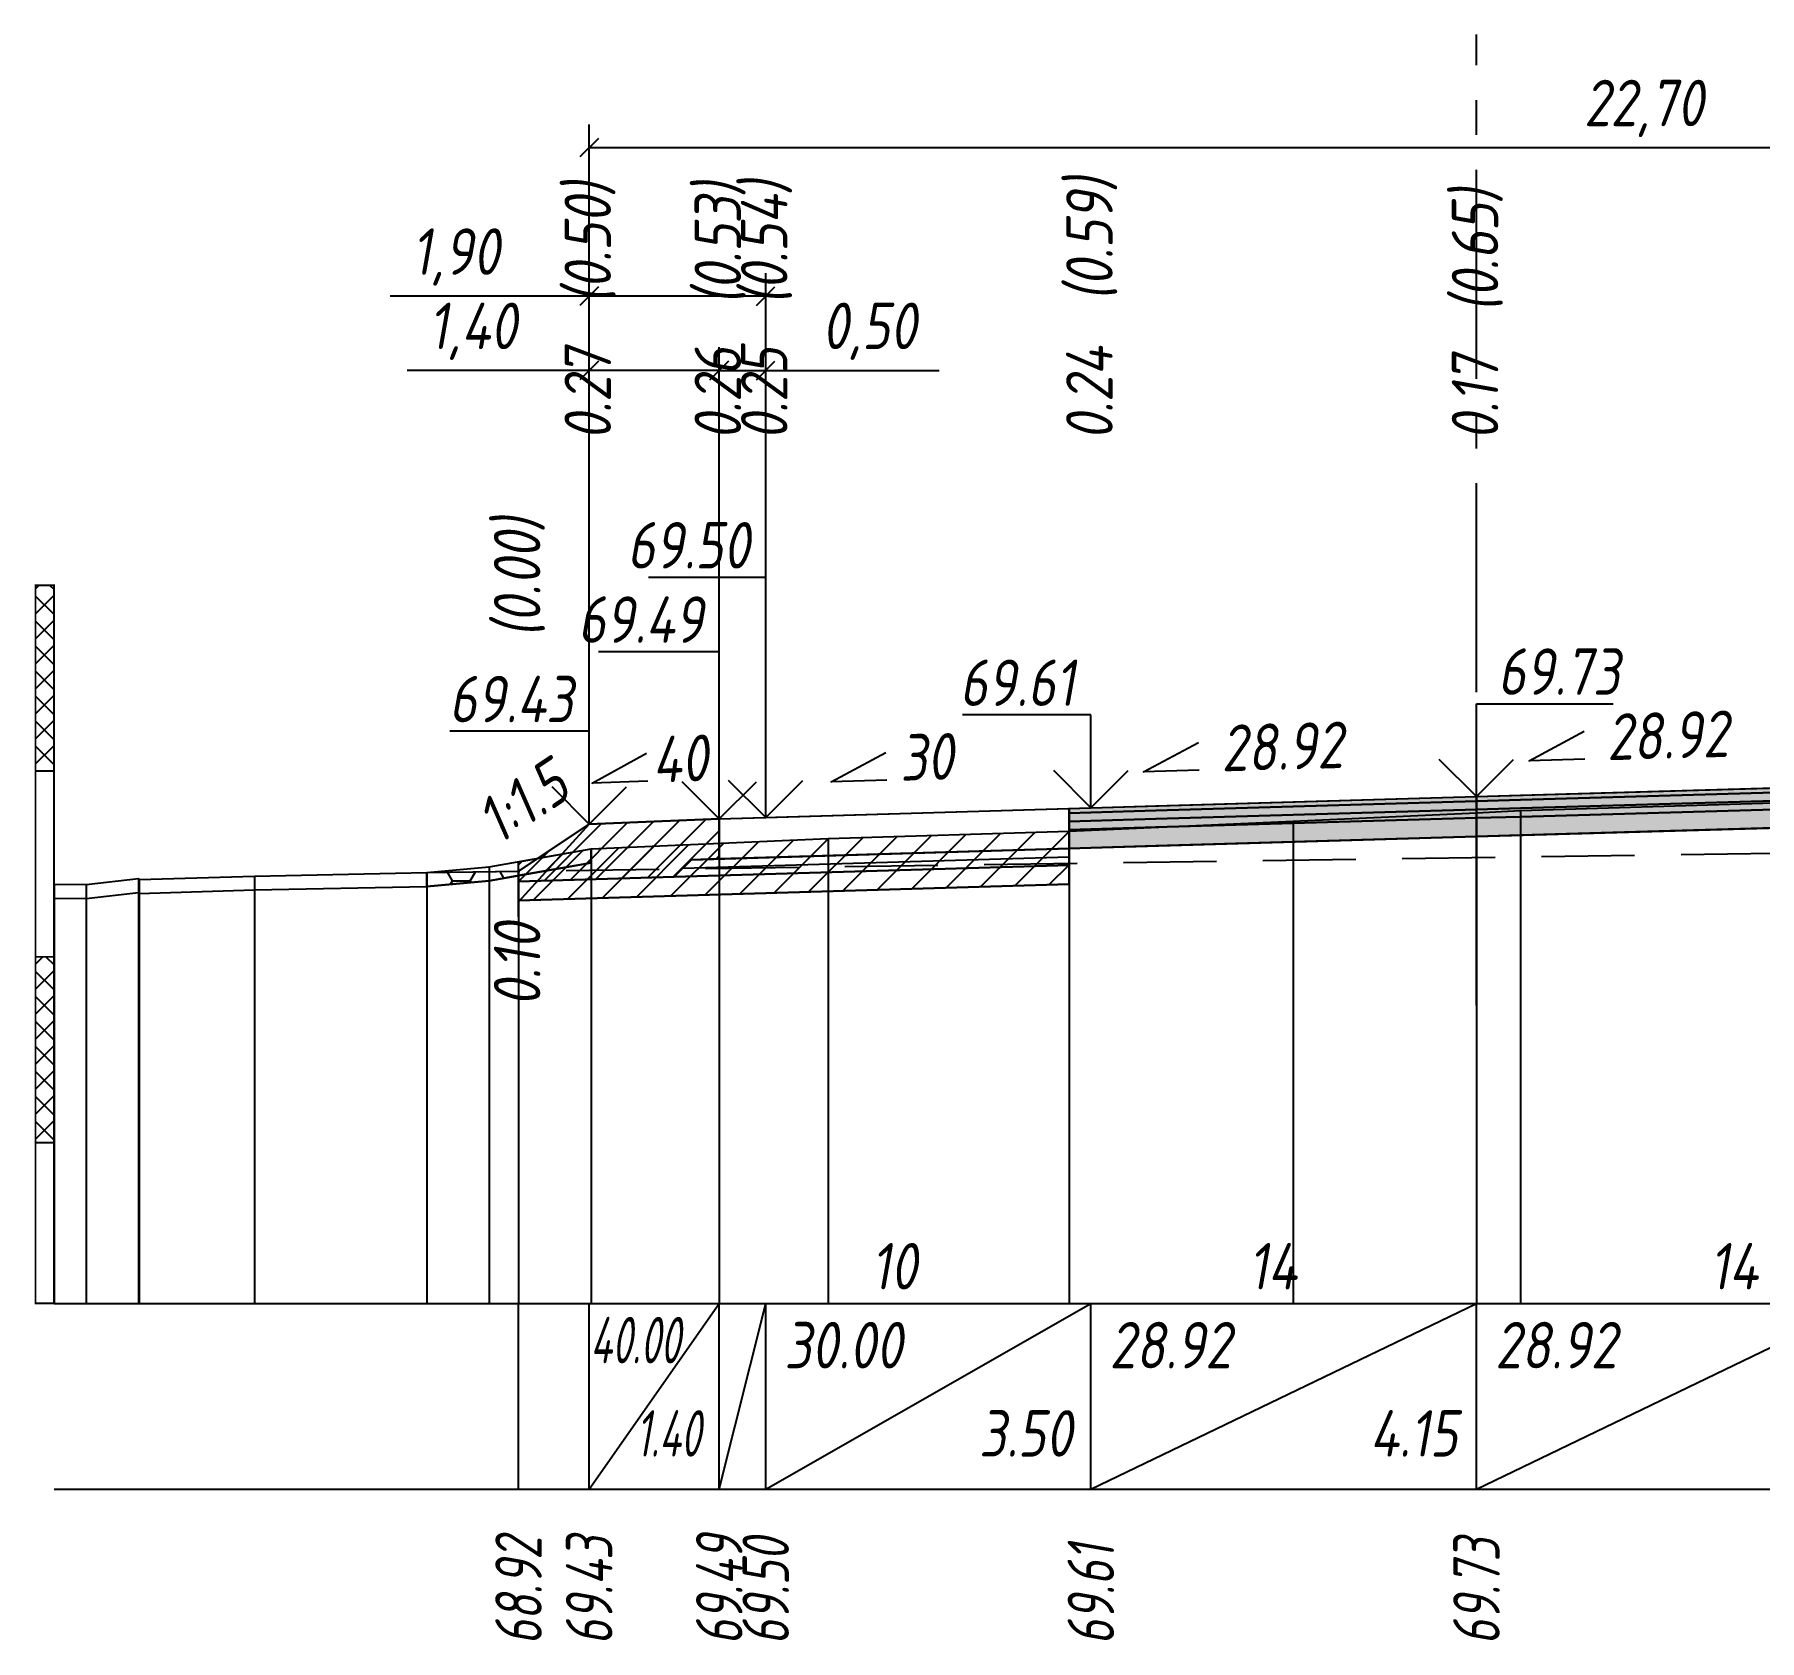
# Model space of a CAD drawing. Extents: x -717 to 1451, y -133302 to 233.
# Drawn here: x 78.9 to 171.8, y -37739.2 to -37652.7 of the extents above; entities that cross this region are included whole.
import ezdxf
from ezdxf.enums import TextEntityAlignment as Align

# ---------------------------------------------------------------- set-up
doc = ezdxf.new("R2010")
doc.units = 0
doc.linetypes.add('осевая2', pattern=[1.125, 0.75, -0.125, 0.125, -0.125])
doc.linetypes.add('штриховая', pattern=[0.75, 0.5, -0.25])
for name, color, linetype in [('Интерполированный поперечник', 2, 'Continuous'), ('Код_514', 1, 'Continuous'), ('Контур_0', 7, 'Continuous'), ('Контур_2521', 7, 'Continuous'), ('Контур_2564', 7, 'Continuous'), ('Контур_2660', 7, 'Continuous'), ('Контур_2665', 7, 'Continuous'), ('Контур_400', 7, 'Continuous'), ('Контур_508', 7, 'Continuous'), ('Контур_512', 7, 'Continuous'), ('Контур_513', 7, 'Continuous'), ('Контур_818', 7, 'Continuous'), ('Красный поперечник', 1, 'Continuous'), ('Линейка абсолютных высот', 7, 'Continuous'), ('Объём_2501', 7, 'Continuous'), ('Объём_2564', 7, 'Continuous'), ('Объём_2650', 7, 'Continuous'), ('Объём_2660', 7, 'Continuous'), ('Объём_2661', 7, 'Continuous'), ('Объём_2662', 7, 'Continuous'), ('Объём_2663', 7, 'Continuous'), ('Объём_2665', 7, 'Continuous'), ('Объём_2666', 7, 'Continuous'), ('Объём_2753', 7, 'Continuous'), ('Ось', 1, 'осевая2'), ('Откосы', 7, 'Continuous'), ('Отметки покрытия', 7, 'Continuous'), ('Рабочие отметки', 7, 'Continuous'), ('Рабочие отметки доп.', 7, 'Continuous'), ('Слои выравнивания', 7, 'Continuous'), ('Таблица', 7, 'Continuous'), ('Уклоны проезжей части', 7, 'Continuous'), ('Черный поперечник', 3, 'Continuous')]:
    doc.layers.add(name, color=color, linetype=linetype)
for name, color, linetype, true_color in [('Контур_2540', 2, 'Continuous', 0xffff00), ('Контур_2560', 2, 'Continuous', 0xffff00), ('Контур_2561', 7, 'Continuous', 0xff8040), ('Контур_2562', 3, 'Continuous', 0x00ff00), ('Контур_2563', 7, 'Continuous', 0xff8000), ('Контур_2570', 7, 'Continuous', 0x80ff00), ('Контур_2725', 7, 'Continuous', 0x323232), ('Контур_2736', 4, 'Continuous', 0x00ffff), ('Контур_2737', 4, 'Continuous', 0x00ffff), ('Контур_2738', 4, 'Continuous', 0x00ffff), ('Контур_2739', 4, 'Continuous', 0x00ffff), ('Контур_2741', 4, 'Continuous', 0x00ffff), ('Контур_2742', 4, 'Continuous', 0x00ffff), ('Контур_2743', 4, 'Continuous', 0x00ffff), ('Контур_2744', 7, 'Continuous', 0xa4ffff), ('Контур_2745', 7, 'Continuous', 0xa4ffff), ('Контур_2747', 4, 'Continuous', 0x00ffff), ('Контур_2748', 4, 'Continuous', 0x00ffff), ('Контур_2749', 4, 'Continuous', 0x00ffff), ('Контур_2750', 4, 'Continuous', 0x00ffff), ('Контур_2751', 4, 'Continuous', 0x00ffff), ('Контур_2752', 4, 'Continuous', 0x00ffff), ('Контур_2760', 7, 'Continuous', 0x323232), ('Контур_2761', 7, 'Continuous', 0x323232), ('Контур_2762', 7, 'Continuous', 0x323232), ('Контур_2763', 7, 'Continuous', 0x323232), ('Контур_402', 7, 'Continuous', 0xff6464), ('Контур_703', 4, 'Continuous', 0x00ffff), ('Контур_705', 4, 'Continuous', 0x00ffff), ('Контур_707', 4, 'Continuous', 0x00ffff), ('Контур_720', 131, 'Continuous', 0xaaffff), ('Объём_2500', 7, 'Continuous', 0xc0c0c0), ('Объём_2520', 7, 'Continuous', 0x80ffff), ('Объём_2540', 2, 'Continuous', 0xffff00), ('Объём_2560', 2, 'Continuous', 0xffff00), ('Объём_2561', 7, 'Continuous', 0xff8040), ('Объём_2562', 3, 'Continuous', 0x00ff00), ('Объём_2563', 7, 'Continuous', 0xff8000), ('Объём_2570', 7, 'Continuous', 0x80ff00), ('Объём_2600', 7, 'Continuous', 0x808000), ('Объём_2746', 2, 'Continuous', 0xffff00)]:
    doc.layers.add(name, color=color, linetype=linetype, true_color=true_color)
doc.styles.get("Standard").update_dxf_attribs({"font": 'txt', "height": 2.5})
doc.styles.add('М', font='romand.shx', dxfattribs={"width": 0.8, "oblique": 10, "height": 2.5})
doc.dimstyles.new('ISO-25', dxfattribs={"dimtxt": 2.5, "dimasz": 2.5, "dimexe": 1.25, "dimexo": 0.625, "dimtad": 1, "dimtxsty": 'Standard', "dimcen": 2.5, "dimadec": 0, "dimazin": 0, "dimtfac": 1, "dimtmove": 0, "dimatfit": 3, "dimfxl": 1, "dimarcsym": 0})
pattern_1 = [(45.0000013, (0, 0), (-0.67351924, 0.67351921), []), (135.0000003, (0, 0), (-0.673519222, -0.67351923), [])]

# ---------------------------------------------------------------- blocks, each defined once
blk = doc.blocks.new('_Oblique')
at = {"color": 0, "linetype": 'ByBlock', "lineweight": -2}
blk.add_line((-0.5, -0.5), (0.5, 0.5), dxfattribs=at)
blk = doc.blocks.new('*D882')
at = {"color": 0, "lineweight": -2, "transparency": 16777216}
for p, q in [((108.801, -37694.636), (108.801, -37669.531)), ((115.801, -37694.356), (115.801, -37669.531)), ((108.801, -37670.781), (98.997, -37670.781)), ((115.801, -37670.781), (108.801, -37670.781))]:
    blk.add_line(p, q, dxfattribs=at)
at = {"layer": 'Defpoints', "color": 0, "transparency": 16777216}
for p in [(115.801, -37670.781), (108.801, -37695.261), (115.801, -37694.981)]:
    blk.add_point(p, dxfattribs=at)
at = {"color": 0, "lineweight": -2, "transparency": 16777216, "rotation": 180}
blk.add_blockref('_Oblique', (108.801, -37670.781), dxfattribs=at)
at = {"color": 0, "lineweight": -2, "transparency": 16777216}
blk.add_blockref('_Oblique', (115.801, -37670.781), dxfattribs=at)
at = {"color": 0, "transparency": 16777216, "insert": (102.537, -37668.668), "char_height": 2.5, "width": 8.75, "attachment_point": 5, "style": 'М'}
blk.add_mtext('1,40', dxfattribs=at)
blk = doc.blocks.new('*D884')
at = {"color": 0, "lineweight": -2, "transparency": 16777216}
for p, q in [((115.801, -37694.356), (115.801, -37669.531)), ((118.301, -37694.281), (118.301, -37669.531)), ((115.801, -37670.781), (118.301, -37670.781)), ((118.301, -37670.781), (127.643, -37670.781))]:
    blk.add_line(p, q, dxfattribs=at)
at = {"layer": 'Defpoints', "color": 0, "transparency": 16777216}
for p in [(118.301, -37670.781), (115.801, -37694.981), (118.301, -37694.906)]:
    blk.add_point(p, dxfattribs=at)
at = {"color": 0, "lineweight": -2, "transparency": 16777216, "rotation": 180}
blk.add_blockref('_Oblique', (115.801, -37670.781), dxfattribs=at)
at = {"color": 0, "lineweight": -2, "transparency": 16777216}
blk.add_blockref('_Oblique', (118.301, -37670.781), dxfattribs=at)
at = {"color": 0, "transparency": 16777216, "insert": (123.881, -37668.668), "char_height": 2.5, "width": 9.16667, "attachment_point": 5, "style": 'М'}
blk.add_mtext('0,50', dxfattribs=at)
blk = doc.blocks.new('*D887')
at = {"color": 0, "lineweight": -2, "transparency": 16777216}
for p, q in [((108.801, -37694.636), (108.801, -37665.531)), ((118.301, -37694.281), (118.301, -37665.531)), ((108.801, -37666.781), (98.082, -37666.781)), ((118.301, -37666.781), (108.801, -37666.781))]:
    blk.add_line(p, q, dxfattribs=at)
at = {"layer": 'Defpoints', "color": 0, "transparency": 16777216}
for p in [(118.301, -37666.781), (108.801, -37695.261), (118.301, -37694.906)]:
    blk.add_point(p, dxfattribs=at)
at = {"color": 0, "lineweight": -2, "transparency": 16777216, "rotation": 180}
blk.add_blockref('_Oblique', (108.801, -37666.781), dxfattribs=at)
at = {"color": 0, "lineweight": -2, "transparency": 16777216}
blk.add_blockref('_Oblique', (118.301, -37666.781), dxfattribs=at)
at = {"color": 0, "transparency": 16777216, "insert": (101.622, -37664.668), "char_height": 2.5, "width": 8.75, "attachment_point": 5, "style": 'М'}
blk.add_mtext('1,90', dxfattribs=at)
blk = doc.blocks.new('*D888')
at = {"color": 0, "lineweight": -2, "transparency": 16777216}
for p, q in [((108.801, -37694.636), (108.801, -37657.531)), ((222.316, -37691.206), (222.316, -37657.531)), ((108.801, -37658.781), (222.316, -37658.781))]:
    blk.add_line(p, q, dxfattribs=at)
at = {"layer": 'Defpoints', "color": 0, "transparency": 16777216}
for p in [(222.316, -37658.781), (222.316, -37691.831), (108.801, -37695.261)]:
    blk.add_point(p, dxfattribs=at)
at = {"color": 0, "lineweight": -2, "transparency": 16777216, "rotation": 180}
blk.add_blockref('_Oblique', (108.801, -37658.781), dxfattribs=at)
at = {"color": 0, "lineweight": -2, "transparency": 16777216}
blk.add_blockref('_Oblique', (222.316, -37658.781), dxfattribs=at)
at = {"color": 0, "transparency": 16777216, "insert": (165.558, -37656.668), "char_height": 2.5, "width": 12.08333, "attachment_point": 5, "style": 'М'}
blk.add_mtext('22,70', dxfattribs=at)

msp = doc.modelspace()

# ---------------------------------------------------------------- hatches: boundary and pattern name
at = {"layer": 'Линейка абсолютных высот'}
h = msp.add_hatch(dxfattribs=at)
h.set_pattern_fill('ANSI37', scale=0.3, style=0)
h.set_pattern_definition(pattern_1)
h.paths.add_polyline_path([(80, -37692.345), (80, -37682.345), (79, -37682.345), (79, -37692.345)])
h = msp.add_hatch(dxfattribs=at)
h.set_pattern_fill('ANSI37', scale=0.3, style=0)
h.set_pattern_definition(pattern_1)
h.paths.add_polyline_path([(80, -37712.345), (80, -37702.345), (79, -37702.345), (79, -37712.345)])
at = {"layer": 'Объём_2563'}
h = msp.add_hatch(dxfattribs=at)
h.set_pattern_fill('ANSI31', color=256, scale=0.3)
h.paths.add_polyline_path([(108.801, -37695.199), (115.801, -37694.919), (115.801, -37697.069), (114.301, -37697.114), (113.373, -37698.042), (105, -37698.293), (105, -37697.733)])
at = {"layer": 'Объём_2570'}
h = msp.add_hatch(dxfattribs=at)
h.set_pattern_fill('ANSI31', color=256, scale=0.2)
h.paths.add_polyline_path([(105, -37697.975), (105, -37697.225), (108.91, -37696.532), (108.91, -37697.282)])
at = {"layer": 'Объём_2600'}
h = msp.add_hatch(dxfattribs=at)
h.set_pattern_fill('ANSI31', color=6, scale=0.4)
h.paths.add_polyline_path([(105, -37699.315), (105, -37697.975), (108.91, -37697.282), (108.91, -37696.532), (121.655, -37695.97), (134.624, -37695.576), (134.624, -37698.427)])
h = msp.add_hatch(dxfattribs=at)
h.set_pattern_fill('HONEY', color=5, scale=0.3)
h.paths.add_polyline_path([(100.067, -37697.804), (105, -37697.733), (105, -37697.975), (103.419, -37698.255), (100.067, -37698.554)])
at = {"layer": 'Слои выравнивания'}
for color, points in [(2, [(156.551, -37693.719), (158.924, -37693.65), (171.965, -37693.273), (177.301, -37693.119), (184.262, -37692.91), (184.262, -37693.16), (177.301, -37693.369), (171.965, -37693.523), (158.924, -37693.9), (156.551, -37693.969)]), (3, [(156.551, -37693.969), (158.924, -37693.9), (171.965, -37693.523), (177.301, -37693.369), (184.262, -37693.16), (184.262, -37693.61), (177.301, -37693.819), (171.965, -37693.973), (158.924, -37694.35), (156.551, -37694.419)]), (2, [(134.624, -37694.354), (135.801, -37694.319), (139.294, -37694.218), (146.696, -37694.004), (156.551, -37693.719), (156.551, -37693.969), (146.696, -37694.254), (139.294, -37694.468), (135.801, -37694.569), (134.624, -37694.604)]), (3, [(134.624, -37694.604), (135.801, -37694.569), (139.294, -37694.468), (146.696, -37694.254), (156.551, -37693.969), (156.551, -37694.419), (146.696, -37694.704), (139.294, -37694.918), (135.801, -37695.019), (134.624, -37695.054)]), (4, [(134.624, -37695.054), (135.801, -37695.019), (139.294, -37694.918), (146.696, -37694.704), (156.551, -37694.419), (156.551, -37694.869), (146.696, -37695.154), (139.294, -37695.368), (135.801, -37695.469), (134.624, -37695.504)]), (4, [(156.551, -37694.419), (158.924, -37694.35), (171.965, -37693.973), (177.301, -37693.819), (184.262, -37693.61), (184.262, -37694.06), (177.301, -37694.269), (171.965, -37694.423), (158.924, -37694.8), (156.551, -37694.869)]), (5, [(156.551, -37694.869), (158.924, -37694.8), (171.965, -37694.423), (177.301, -37694.269), (184.262, -37694.06), (184.262, -37695.06), (177.301, -37695.269), (171.965, -37695.423), (158.924, -37695.8), (156.551, -37695.869)]), (5, [(134.624, -37695.504), (135.801, -37695.469), (139.294, -37695.368), (146.696, -37695.154), (156.551, -37694.869), (156.551, -37695.869), (146.696, -37696.154), (139.294, -37696.368), (135.801, -37696.469), (134.624, -37696.504)])]:
    msp.add_hatch(color=color, dxfattribs=at).paths.add_polyline_path(points)

# ---------------------------------------------------------------- linework, layer by layer
at = {"layer": 'Интерполированный поперечник', "linetype": 'штриховая', "ltscale": 10, "flags": 128}
msp.add_lwpolyline([(100.067, -37697.804), (211.969, -37696.186)], dxfattribs=at)
at = {"layer": 'Код_514'}
for p, q in [((105, -37731), (105, -37721)), ((108.801, -37731), (108.801, -37721)), ((108.801, -37731), (115.801, -37721)), ((115.801, -37731), (115.801, -37721)), ((115.801, -37731), (118.301, -37721)), ((118.301, -37731), (118.301, -37721)), ((118.301, -37731), (135.801, -37721)), ((135.801, -37731), (135.801, -37721)), ((135.801, -37731), (156.551, -37721)), ((156.551, -37731), (156.551, -37721)), ((156.551, -37731), (177.301, -37721))]:
    msp.add_line(p, q, dxfattribs=at)
at = {"layer": 'Контур_0', "flags": 128}
for points in [[(118.301, -37696.994), (115.801, -37697.069), (115.801, -37694.919), (134.624, -37694.354), (134.624, -37696.504), (118.301, -37696.994), (118.301, -37696.994)], [(108.801, -37695.199), (105, -37697.733), (105, -37697.733), (105, -37697.733), (105, -37697.733), (105, -37697.733), (105, -37697.733), (105, -37697.733), (105, -37697.733), (105, -37697.733), (105, -37697.733), (105, -37697.733), (105, -37697.733), (105, -37697.733), (105, -37697.733), (105, -37700.197)], [(108.801, -37695.199), (105, -37697.733), (105, -37697.733), (105, -37697.733), (105, -37697.733), (105, -37697.733), (105, -37697.733), (105, -37697.733), (105, -37697.733), (105, -37697.733), (105, -37697.733), (105, -37697.733), (105, -37697.733), (105, -37697.733), (105, -37697.733), (105, -37700.197), (105, -37700.197), (105, -37697.733), (105, -37697.733), (105, -37697.733), (105, -37697.733), (105, -37697.733), (105, -37697.733), (105, -37697.733), (105, -37697.733), (105, -37697.733), (105, -37697.733), (105, -37697.733), (105, -37697.733), (105, -37697.733)], [(105, -37698.293), (113.373, -37698.042), (114.301, -37697.114), (115.801, -37697.069)], [(114.301, -37697.114), (134.624, -37696.504), (134.624, -37697.404), (113.373, -37698.042), (114.301, -37697.114), (114.301, -37697.114)]]:
    msp.add_lwpolyline(points, dxfattribs=at)
at = {"layer": 'Контур_2521', "color": 250, "flags": 128}
msp.add_lwpolyline([(113.837, -37697.578), (134.624, -37696.954)], dxfattribs=at)
at = {"layer": 'Контур_2540', "flags": 128}
msp.add_lwpolyline([(113.373, -37698.042), (134.624, -37697.404), (134.624, -37698.427), (105, -37699.315), (105, -37698.293), (113.373, -37698.042), (113.373, -37698.042)], dxfattribs=at)
at = {"layer": 'Контур_2560', "flags": 128}
msp.add_lwpolyline([(108.801, -37695.199), (108.801, -37695.199), (108.801, -37695.199), (115.801, -37694.919)], dxfattribs=at)
at = {"layer": 'Контур_2561', "flags": 128}
msp.add_lwpolyline([(115.801, -37694.919), (115.801, -37694.919), (108.801, -37695.199), (108.801, -37695.199), (115.801, -37694.919)], dxfattribs=at)
at = {"layer": 'Контур_2562', "flags": 128}
msp.add_lwpolyline([(108.801, -37695.199), (108.801, -37695.199), (108.801, -37695.199), (108.801, -37695.199), (108.801, -37695.199)], dxfattribs=at)
at = {"layer": 'Контур_2563', "flags": 128}
msp.add_lwpolyline([(108.801, -37695.199), (115.801, -37694.919), (115.801, -37697.069), (114.301, -37697.114), (113.373, -37698.042), (105, -37698.293), (105, -37697.733), (108.801, -37695.199), (108.801, -37695.199)], dxfattribs=at)
at = {"layer": 'Контур_2564', "flags": 128}
msp.add_lwpolyline([(108.801, -37695.199), (115.801, -37694.919)], dxfattribs=at)
at = {"layer": 'Контур_2570', "flags": 128}
msp.add_lwpolyline([(80, -37699.189), (81.737, -37699.199), (84.553, -37698.874), (84.584, -37698.939), (90.792, -37698.745), (100.067, -37698.554), (100.067, -37698.554), (103.419, -37698.255), (108.91, -37697.282), (108.91, -37696.532), (121.655, -37695.97), (134.624, -37695.576), (146.696, -37695.038), (156.551, -37694.584), (158.924, -37694.474), (171.965, -37694.078)], dxfattribs=at)
at = {"layer": 'Контур_2660', "flags": 128}
msp.add_lwpolyline([(105, -37699.315), (134.624, -37698.427)], dxfattribs=at)
at = {"layer": 'Контур_2665', "flags": 128}
msp.add_lwpolyline([(108.801, -37695.199), (108.801, -37695.199)], dxfattribs=at)
at = {"layer": 'Контур_2725', "flags": 128}
msp.add_lwpolyline([(134.624, -37696.504), (135.801, -37696.469), (139.294, -37696.368), (146.696, -37696.154), (156.551, -37695.869), (158.924, -37695.8), (171.965, -37695.423), (177.301, -37695.269), (184.262, -37695.06)], dxfattribs=at)
at = {"layer": 'Контур_2736', "flags": 128}
msp.add_lwpolyline([(108.801, -37695.199), (105, -37697.733)], dxfattribs=at)
at = {"layer": 'Контур_2737', "flags": 128}
msp.add_lwpolyline([(105, -37697.733), (105, -37697.733)], dxfattribs=at)
at = {"layer": 'Контур_2738', "flags": 128}
msp.add_lwpolyline([(105, -37697.733), (105, -37697.733)], dxfattribs=at)
at = {"layer": 'Контур_2739', "flags": 128}
msp.add_lwpolyline([(105, -37697.733), (105, -37697.733)], dxfattribs=at)
at = {"layer": 'Контур_2741', "flags": 128}
msp.add_lwpolyline([(105, -37697.733), (105, -37697.733)], dxfattribs=at)
at = {"layer": 'Контур_2742', "flags": 128}
msp.add_lwpolyline([(105, -37697.733), (105, -37697.733)], dxfattribs=at)
at = {"layer": 'Контур_2743', "flags": 128}
msp.add_lwpolyline([(105, -37697.733), (105, -37697.733)], dxfattribs=at)
at = {"layer": 'Контур_2744', "flags": 128}
msp.add_lwpolyline([(105, -37697.733), (105, -37697.733)], dxfattribs=at)
msp.add_lwpolyline([(105, -37697.733), (105, -37697.733)], dxfattribs=at)
msp.add_lwpolyline([(105, -37697.733), (105, -37697.733)], dxfattribs=at)
msp.add_lwpolyline([(105, -37697.733), (105, -37697.733)], dxfattribs=at)
msp.add_lwpolyline([(105, -37697.733), (105, -37697.733)], dxfattribs=at)
msp.add_lwpolyline([(105, -37697.733), (105, -37697.733)], dxfattribs=at)
at = {"layer": 'Контур_2745', "flags": 128}
msp.add_lwpolyline([(105, -37697.733), (105, -37697.733)], dxfattribs=at)
msp.add_lwpolyline([(105, -37697.733), (105, -37697.733)], dxfattribs=at)
msp.add_lwpolyline([(105, -37697.733), (105, -37697.733)], dxfattribs=at)
msp.add_lwpolyline([(105, -37697.733), (105, -37697.733)], dxfattribs=at)
msp.add_lwpolyline([(105, -37697.733), (105, -37697.733)], dxfattribs=at)
msp.add_lwpolyline([(105, -37697.733), (105, -37697.733)], dxfattribs=at)
at = {"layer": 'Контур_2747', "flags": 128}
msp.add_lwpolyline([(105, -37697.733), (105, -37697.733)], dxfattribs=at)
at = {"layer": 'Контур_2748', "flags": 128}
msp.add_lwpolyline([(105, -37697.733), (105, -37697.733)], dxfattribs=at)
at = {"layer": 'Контур_2749', "flags": 128}
msp.add_lwpolyline([(105, -37697.733), (105, -37697.733)], dxfattribs=at)
at = {"layer": 'Контур_2750', "flags": 128}
msp.add_lwpolyline([(105, -37697.733), (105, -37697.733)], dxfattribs=at)
at = {"layer": 'Контур_2751', "flags": 128}
msp.add_lwpolyline([(105, -37697.733), (105, -37697.733)], dxfattribs=at)
at = {"layer": 'Контур_2752', "flags": 128}
msp.add_lwpolyline([(105, -37697.733), (105, -37697.733)], dxfattribs=at)
at = {"layer": 'Контур_2760', "flags": 128}
msp.add_lwpolyline([(134.624, -37694.354), (135.801, -37694.319), (139.294, -37694.218), (146.696, -37694.004), (156.551, -37693.719), (158.924, -37693.65), (171.965, -37693.273), (177.301, -37693.119), (184.262, -37692.91)], dxfattribs=at)
at = {"layer": 'Контур_2761', "flags": 128}
msp.add_lwpolyline([(134.624, -37694.604), (135.801, -37694.569), (139.294, -37694.468), (146.696, -37694.254), (156.551, -37693.969), (158.924, -37693.9), (171.965, -37693.523), (177.301, -37693.369), (184.262, -37693.16)], dxfattribs=at)
at = {"layer": 'Контур_2762', "flags": 128}
msp.add_lwpolyline([(134.624, -37695.054), (135.801, -37695.019), (139.294, -37694.918), (146.696, -37694.704), (156.551, -37694.419), (158.924, -37694.35), (171.965, -37693.973), (177.301, -37693.819), (184.262, -37693.61)], dxfattribs=at)
at = {"layer": 'Контур_2763', "flags": 128}
msp.add_lwpolyline([(134.624, -37695.504), (135.801, -37695.469), (139.294, -37695.368), (146.696, -37695.154), (156.551, -37694.869), (158.924, -37694.8), (171.965, -37694.423), (177.301, -37694.269), (184.262, -37694.06)], dxfattribs=at)
at = {"layer": 'Контур_400', "flags": 128}
for points in [[(156.551, -37693.719), (177.301, -37693.119), (194.801, -37692.594), (194.801, -37692.594), (194.801, -37692.594), (194.801, -37692.594), (212.816, -37692.053), (212.816, -37692.053), (215.316, -37691.978)], [(115.801, -37694.919), (118.301, -37694.844), (118.301, -37694.844), (118.301, -37694.844), (118.301, -37694.844), (118.301, -37694.844), (118.301, -37694.844), (135.801, -37694.319), (156.551, -37693.719)]]:
    msp.add_lwpolyline(points, dxfattribs=at)
at = {"layer": 'Контур_402', "flags": 128}
msp.add_lwpolyline([(105, -37699.315), (134.624, -37698.427), (134.624, -37696.504), (135.801, -37696.469), (156.551, -37695.869), (177.301, -37695.269), (184.262, -37695.06), (184.262, -37698.6), (234.839, -37700.118)], dxfattribs=at)
at = {"layer": 'Контур_508', "flags": 128}
msp.add_lwpolyline([(105, -37699.315), (134.624, -37698.427), (134.624, -37696.504), (135.801, -37696.469), (156.551, -37695.869), (177.301, -37695.269), (184.262, -37695.06), (184.262, -37698.6), (234.839, -37700.118), (236.163, -37701), (238.163, -37701), (242.409, -37698.169)], dxfattribs=at)
at = {"layer": 'Контур_512', "flags": 128}
msp.add_lwpolyline([(105, -37699.315), (134.624, -37698.427)], dxfattribs=at)
at = {"layer": 'Контур_513', "flags": 128}
msp.add_lwpolyline([(105, -37699.315), (134.624, -37698.427), (134.624, -37696.504), (135.801, -37696.469), (156.551, -37695.869), (177.301, -37695.269), (184.262, -37695.06), (184.262, -37698.6), (234.839, -37700.118), (236.163, -37701), (238.163, -37701), (242.409, -37698.169)], dxfattribs=at)
at = {"layer": 'Контур_703', "flags": 128}
for points in [[(108.801, -37695.199), (105, -37697.733)], [(105, -37697.733), (105, -37700.197)]]:
    msp.add_lwpolyline(points, dxfattribs=at)
at = {"layer": 'Контур_705', "flags": 128}
msp.add_lwpolyline([(105, -37697.733), (105, -37697.733)], dxfattribs=at)
at = {"layer": 'Контур_707', "flags": 128}
msp.add_lwpolyline([(105, -37700.197), (105, -37697.733)], dxfattribs=at)
at = {"layer": 'Контур_720', "flags": 128}
msp.add_lwpolyline([(105, -37700.197), (105, -37700.197)], dxfattribs=at)
at = {"layer": 'Контур_818', "flags": 128}
msp.add_lwpolyline([(105, -37697.975), (108.91, -37697.282), (108.91, -37696.532), (121.655, -37695.97), (134.624, -37695.576), (146.696, -37695.038), (156.551, -37694.584), (158.924, -37694.474), (171.965, -37694.078), (184.262, -37693.671), (195.56, -37693.866), (206.448, -37694.116), (206.448, -37694.866), (208.254, -37695.734), (211.969, -37696.936), (211.969, -37696.936), (219.353, -37696.769), (230.959, -37697.703), (238.397, -37698.926), (242.409, -37698.919)], dxfattribs=at)
at = {"layer": 'Красный поперечник'}
for p, q in [((156.551, -37693.719), (177.301, -37693.119)), ((118.301, -37694.844), (135.801, -37694.319)), ((135.801, -37694.319), (156.551, -37693.719)), ((105, -37697.733), (108.801, -37695.199)), ((108.801, -37695.199), (115.801, -37694.919)), ((115.801, -37694.919), (118.301, -37694.844)), ((134.624, -37698.427), (134.624, -37721)), ((105, -37699.315), (105, -37721))]:
    msp.add_line(p, q, dxfattribs=at)
at = {"layer": 'Линейка абсолютных высот', "color": 7, "const_width": 0.1, "flags": 128}
for points in [[(80, -37692.345), (80, -37682.345), (79, -37682.345), (79, -37692.345), (80, -37692.345)], [(80, -37702.345), (80, -37692.345), (79, -37692.345), (79, -37702.345), (80, -37702.345)], [(80, -37712.345), (80, -37702.345), (79, -37702.345), (79, -37712.345), (80, -37712.345)], [(80, -37721), (80, -37712.345), (79, -37712.345), (79, -37721), (80, -37721)]]:
    msp.add_lwpolyline(points, dxfattribs=at)
at = {"layer": 'Объём_2500', "flags": 128}
msp.add_lwpolyline([(118.301, -37696.994), (115.801, -37697.069), (115.801, -37694.919), (134.624, -37694.354), (134.624, -37696.504), (118.301, -37696.994), (118.301, -37696.994)], dxfattribs=at)
at = {"layer": 'Объём_2501', "flags": 128}
for points in [[(156.551, -37693.719), (177.301, -37693.119), (194.801, -37692.594), (194.801, -37692.594), (194.801, -37692.594), (194.801, -37692.594), (212.816, -37692.053), (212.816, -37692.053), (215.316, -37691.978)], [(115.801, -37694.919), (118.301, -37694.844), (118.301, -37694.844), (118.301, -37694.844), (118.301, -37694.844), (118.301, -37694.844), (118.301, -37694.844), (135.801, -37694.319), (156.551, -37693.719)]]:
    msp.add_lwpolyline(points, dxfattribs=at)
at = {"layer": 'Объём_2520', "color": 250, "flags": 128}
msp.add_lwpolyline([(114.301, -37697.114), (134.624, -37696.504), (134.624, -37697.404), (113.373, -37698.042), (114.301, -37697.114), (114.301, -37697.114)], dxfattribs=at)
at = {"layer": 'Объём_2540', "flags": 128}
msp.add_lwpolyline([(113.373, -37698.042), (134.624, -37697.404), (134.624, -37698.427), (105, -37699.315), (105, -37698.293), (113.373, -37698.042), (113.373, -37698.042)], dxfattribs=at)
at = {"layer": 'Объём_2560', "flags": 128}
msp.add_lwpolyline([(108.801, -37695.199), (108.801, -37695.199), (108.801, -37695.199), (115.801, -37694.919)], dxfattribs=at)
at = {"layer": 'Объём_2561', "flags": 128}
msp.add_lwpolyline([(115.801, -37694.919), (115.801, -37694.919), (108.801, -37695.199), (108.801, -37695.199), (115.801, -37694.919)], dxfattribs=at)
at = {"layer": 'Объём_2562', "flags": 128}
msp.add_lwpolyline([(108.801, -37695.199), (108.801, -37695.199), (108.801, -37695.199), (108.801, -37695.199), (108.801, -37695.199)], dxfattribs=at)
at = {"layer": 'Объём_2563', "color": 250, "flags": 128}
msp.add_lwpolyline([(108.801, -37695.199), (115.801, -37694.919), (115.801, -37697.069), (114.301, -37697.114), (113.373, -37698.042), (105, -37698.293), (105, -37697.733), (108.801, -37695.199), (108.801, -37695.199)], dxfattribs=at)
at = {"layer": 'Объём_2564', "flags": 128}
msp.add_lwpolyline([(108.801, -37695.199), (115.801, -37694.919)], dxfattribs=at)
at = {"layer": 'Объём_2570', "flags": 128}
msp.add_lwpolyline([(105, -37697.975), (105, -37697.225), (108.91, -37696.532), (108.91, -37697.282), (105, -37697.975), (105, -37697.975)], dxfattribs=at)
at = {"layer": 'Объём_2600', "color": 5, "flags": 128}
msp.add_lwpolyline([(100.067, -37697.804), (105, -37697.733), (105, -37697.975), (103.419, -37698.255), (100.067, -37698.554), (100.067, -37697.804), (100.067, -37697.804)], dxfattribs=at)
at = {"layer": 'Объём_2650', "color": 6, "flags": 128}
msp.add_lwpolyline([(105, -37699.315), (105, -37697.975), (108.91, -37697.282), (108.91, -37696.532), (121.655, -37695.97), (134.624, -37695.576), (134.624, -37698.427), (105, -37699.315), (105, -37699.315)], dxfattribs=at)
at = {"layer": 'Объём_2660', "flags": 128}
msp.add_lwpolyline([(105, -37699.315), (134.624, -37698.427)], dxfattribs=at)
at = {"layer": 'Объём_2661', "flags": 128}
msp.add_lwpolyline([(108.801, -37695.199), (105, -37697.733), (105, -37699.39)], dxfattribs=at)
at = {"layer": 'Объём_2662', "flags": 128}
msp.add_lwpolyline([(105, -37699.39), (105, -37697.733)], dxfattribs=at)
at = {"layer": 'Объём_2663', "flags": 128}
msp.add_lwpolyline([(105, -37699.39), (105, -37700.197), (105, -37699.39)], dxfattribs=at)
at = {"layer": 'Объём_2665', "flags": 128}
msp.add_lwpolyline([(108.801, -37695.199), (108.801, -37695.199)], dxfattribs=at)
at = {"layer": 'Объём_2666', "flags": 128}
msp.add_lwpolyline([(108.801, -37695.199), (105, -37699.39)], dxfattribs=at)
at = {"layer": 'Объём_2746', "flags": 128}
msp.add_lwpolyline([(121.655, -37695.97), (134.624, -37695.576), (134.624, -37698.427), (105, -37699.315), (105, -37697.975), (108.91, -37697.282), (108.91, -37696.532), (121.655, -37695.97), (121.655, -37695.97)], dxfattribs=at)
at = {"layer": 'Объём_2753', "flags": 128}
msp.add_lwpolyline([(134.624, -37694.354), (134.624, -37694.354)], dxfattribs=at)
at = {"layer": 'Ось', "ltscale": 15}
msp.add_line((156.551, -37704.971), (156.551, -37652.69), dxfattribs=at)
at = {"layer": 'Откосы', "color": 1, "flags": 128}
for points in [[(162.384, -37691.704), (159.386, -37691.79), (162.341, -37690.204)], [(111.954, -37692.883), (108.956, -37693.003), (111.894, -37691.384)], [(124.816, -37692.838), (121.817, -37692.928), (124.771, -37691.339)], [(141.634, -37692.304), (138.636, -37692.39), (141.591, -37690.804)]]:
    msp.add_lwpolyline(points, dxfattribs=at)
at = {"layer": 'Отметки покрытия', "color": 1}
for p, q in [((118.301, -37681.919), (112.001, -37681.919)), ((118.301, -37694.844), (118.301, -37681.919)), ((115.801, -37685.919), (109.301, -37685.919)), ((115.801, -37694.919), (115.801, -37685.919)), ((156.551, -37693.719), (156.551, -37688.719)), ((156.551, -37688.719), (163.901, -37688.719)), ((135.801, -37689.319), (128.901, -37689.319)), ((135.801, -37694.319), (135.801, -37689.319)), ((108.801, -37690.199), (101.301, -37690.199)), ((108.801, -37695.199), (108.801, -37690.199)), ((135.801, -37694.319), (133.801, -37692.319)), ((135.801, -37694.319), (137.801, -37692.319)), ((156.551, -37693.719), (154.551, -37691.719)), ((156.551, -37693.719), (158.551, -37691.719)), ((108.801, -37695.199), (106.801, -37693.199)), ((108.801, -37695.199), (110.801, -37693.199)), ((115.801, -37694.919), (113.801, -37692.919)), ((115.801, -37694.919), (117.801, -37692.919)), ((118.301, -37694.844), (116.301, -37692.844)), ((118.301, -37694.844), (120.301, -37692.844))]:
    msp.add_line(p, q, dxfattribs=at)
at = {"layer": 'Слои выравнивания'}
for p, q in [((134.624, -37694.354), (134.624, -37721)), ((156.551, -37693.719), (156.551, -37721)), ((115.801, -37694.919), (115.801, -37721))]:
    msp.add_line(p, q, dxfattribs=at)
at = {"layer": 'Слои выравнивания', "color": 2, "flags": 128}
for points in [[(156.551, -37693.719), (158.924, -37693.65), (171.965, -37693.273), (177.301, -37693.119), (184.262, -37692.91), (184.262, -37693.16), (177.301, -37693.369), (171.965, -37693.523), (158.924, -37693.9), (156.551, -37693.969)], [(134.624, -37694.354), (135.801, -37694.319), (139.294, -37694.218), (146.696, -37694.004), (156.551, -37693.719), (156.551, -37693.969), (146.696, -37694.254), (139.294, -37694.468), (135.801, -37694.569), (134.624, -37694.604)]]:
    msp.add_lwpolyline(points, close=True, dxfattribs=at)
at = {"layer": 'Слои выравнивания', "color": 3, "flags": 128}
for points in [[(156.551, -37693.969), (158.924, -37693.9), (171.965, -37693.523), (177.301, -37693.369), (184.262, -37693.16), (184.262, -37693.61), (177.301, -37693.819), (171.965, -37693.973), (158.924, -37694.35), (156.551, -37694.419)], [(134.624, -37694.604), (135.801, -37694.569), (139.294, -37694.468), (146.696, -37694.254), (156.551, -37693.969), (156.551, -37694.419), (146.696, -37694.704), (139.294, -37694.918), (135.801, -37695.019), (134.624, -37695.054)]]:
    msp.add_lwpolyline(points, close=True, dxfattribs=at)
at = {"layer": 'Слои выравнивания', "color": 4, "flags": 128}
for points in [[(134.624, -37695.054), (135.801, -37695.019), (139.294, -37694.918), (146.696, -37694.704), (156.551, -37694.419), (156.551, -37694.869), (146.696, -37695.154), (139.294, -37695.368), (135.801, -37695.469), (134.624, -37695.504)], [(156.551, -37694.419), (158.924, -37694.35), (171.965, -37693.973), (177.301, -37693.819), (184.262, -37693.61), (184.262, -37694.06), (177.301, -37694.269), (171.965, -37694.423), (158.924, -37694.8), (156.551, -37694.869)]]:
    msp.add_lwpolyline(points, close=True, dxfattribs=at)
at = {"layer": 'Слои выравнивания', "color": 5, "flags": 128}
for points in [[(156.551, -37694.869), (158.924, -37694.8), (171.965, -37694.423), (177.301, -37694.269), (184.262, -37694.06), (184.262, -37695.06), (177.301, -37695.269), (171.965, -37695.423), (158.924, -37695.8), (156.551, -37695.869)], [(134.624, -37695.504), (135.801, -37695.469), (139.294, -37695.368), (146.696, -37695.154), (156.551, -37694.869), (156.551, -37695.869), (146.696, -37696.154), (139.294, -37696.368), (135.801, -37696.469), (134.624, -37696.504)]]:
    msp.add_lwpolyline(points, close=True, dxfattribs=at)
at = {"layer": 'Таблица'}
for p, q in [((80, -37721), (267.409, -37721)), ((80, -37731), (267.409, -37731))]:
    msp.add_line(p, q, dxfattribs=at)
at = {"layer": 'Черный поперечник', "color": 7}
for p, q in [((146.696, -37695.038), (146.696, -37721)), ((156.551, -37694.584), (156.551, -37721)), ((158.924, -37694.474), (158.924, -37721)), ((121.655, -37695.97), (121.655, -37721)), ((134.624, -37695.576), (134.624, -37721)), ((108.91, -37696.532), (108.91, -37721)), ((84.553, -37698.124), (84.553, -37721)), ((90.792, -37697.995), (90.792, -37721)), ((100.067, -37697.804), (100.067, -37721)), ((103.419, -37697.505), (103.419, -37721)), ((80, -37698.439), (80, -37721)), ((81.737, -37698.449), (81.737, -37721)), ((84.584, -37698.189), (84.584, -37721))]:
    msp.add_line(p, q, dxfattribs=at)
at = {"layer": 'Черный поперечник', "flags": 128}
msp.add_lwpolyline([(80, -37698.439), (81.737, -37698.449), (84.553, -37698.124), (84.584, -37698.189), (90.792, -37697.995), (100.067, -37697.804), (103.419, -37697.505), (108.91, -37696.532), (121.655, -37695.97), (134.624, -37695.576), (146.696, -37695.038), (156.551, -37694.584), (158.924, -37694.474), (171.965, -37694.078), (184.262, -37693.671), (195.56, -37693.866), (206.448, -37694.116), (208.254, -37694.984), (211.969, -37696.186), (219.353, -37696.019), (230.959, -37696.953), (238.397, -37698.176), (267.409, -37698.127)], dxfattribs=at)

# ---------------------------------------------------------------- texts
at = {"layer": 'Код_514', "style": 'М', "oblique": 10}
for s, width, p in [('40.00', 0.6, (108.852, -37721.729)), ('30.00', 0.8, (119.301, -37722)), ('28.92', 0.8, (136.801, -37722)), ('28.92', 0.8, (157.551, -37722))]:
    msp.add_text(s, height=2.5, dxfattribs=dict(at, width=width)).set_placement(p, align=Align.TOP_LEFT)
for s, width, p in [('1.40', 0.6, (114.801, -37730)), ('3.50', 0.8, (134.801, -37730)), ('4.15', 0.8, (155.551, -37730))]:
    msp.add_text(s, height=2.5, dxfattribs=dict(at, width=width)).set_placement(p, align=Align.BOTTOM_RIGHT)
at = {"layer": 'Код_514', "style": 'М', "oblique": 10, "width": 0.7}
for s, p in [('68.92', (105, -37739.382)), ('69.43', (108.801, -37739.382)), ('69.49', (115.801, -37739.382)), ('69.50', (118.301, -37739.382)), ('69.61', (135.801, -37739.382)), ('69.73', (156.551, -37739.382))]:
    msp.add_text(s, height=2.5, rotation=90, dxfattribs=at).set_placement(p, align=Align.MIDDLE_LEFT)
at = {"layer": 'Отметки покрытия', "color": 1, "style": 'М', "oblique": 10, "width": 0.8}
for s, p in [('69.50', (117.442, -37682.188)), ('69.49', (114.942, -37686.188)), ('69.61', (134.942, -37689.588)), ('69.43', (107.942, -37690.468))]:
    msp.add_text(s, height=2.5, dxfattribs=at).set_placement(p, align=Align.BOTTOM_RIGHT)
msp.add_text('69.73', height=2.5, dxfattribs=at).set_placement((157.692, -37688.988), align=Align.BOTTOM_LEFT)
at = {"layer": 'Рабочие отметки', "color": 1, "style": 'М', "oblique": 10, "width": 0.8}
for s, p in [('0.27', (108.723, -37674.518)), ('0.25', (118.223, -37674.518)), ('0.26', (115.723, -37674.518)), ('0.24', (135.723, -37674.518)), ('0.17', (156.473, -37674.518))]:
    msp.add_text(s, height=2.5, rotation=90, dxfattribs=at).set_placement(p, align=Align.MIDDLE_LEFT)
msp.add_text('0.10', height=2.5, rotation=90, dxfattribs=at).set_placement((104.922, -37700.497), align=Align.MIDDLE_RIGHT)
at = {"layer": 'Рабочие отметки доп.', "color": 1, "style": 'М', "oblique": 10, "width": 0.8}
for s, p in [('(0.50)', (108.723, -37667.168)), ('(0.53)', (115.723, -37667.218)), ('(0.54)', (118.223, -37667.218)), ('(0.59)', (135.723, -37667.018)), ('(0.65)', (156.473, -37667.618)), ('(0.00)', (104.922, -37685.139))]:
    msp.add_text(s, height=2.5, rotation=90, dxfattribs=at).set_placement(p, align=Align.MIDDLE_LEFT)
at = {"layer": 'Слои выравнивания', "style": 'М', "oblique": 10, "width": 0.8}
for s, p in [('10', (125.213, -37721)), ('14', (145.588, -37721)), ('14', (170.407, -37721))]:
    msp.add_text(s, height=2.5, dxfattribs=at).set_placement(p, align=Align.BOTTOM_CENTER)
at = {"layer": 'Уклоны проезжей части', "color": 1, "style": 'М', "oblique": 10, "width": 0.8}
for s, rotation, p in [('28.92', 1.65628, (146.147, -37693.019)), ('28.92', 1.65628, (166.897, -37692.419)), ('40', 2.29061, (113.772, -37693.676)), ('30', 1.71836, (127.021, -37693.582)), ('1:1.5', 33.69007, (106.346, -37695.634))]:
    msp.add_text(s, height=2.5, rotation=rotation, dxfattribs=at).set_placement(p, align=Align.BOTTOM_CENTER)

# ---------------------------------------------------------------- dimensions: what is measured, and where the dimension line sits
at = {"color": 5}
dim = msp.add_linear_dim(base=(222.316, -37658.781), p1=(108.801, -37695.261), p2=(222.316, -37691.831), angle=180, dimstyle='ISO-25', override={"dimasz": 1, "dimlfac": 0.2, "dimzin": 0, "dimtxsty": 'М', "dimblk1": 'Oblique', "dimblk2": 'Oblique', "dimsah": 1}, dxfattribs=at)
dim.commit()
dim.dimension.update_dxf_attribs({"geometry": '*D888', "text_midpoint": (165.558, -37656.668)})
for base, p1, p2, picture, middle in [((118.301, -37666.781), (108.801, -37695.261), (118.301, -37694.906), '*D887', (101.622, -37666.781)), ((115.801, -37670.781), (108.801, -37695.261), (115.801, -37694.981), '*D882', (102.537, -37670.781)), ((118.301, -37670.781), (115.801, -37694.981), (118.301, -37694.906), '*D884', (123.881, -37670.781))]:
    dim = msp.add_linear_dim(base=base, p1=p1, p2=p2, angle=180, dimstyle='ISO-25', override={"dimasz": 1, "dimlfac": 0.2, "dimzin": 0, "dimtxsty": 'М', "dimblk1": 'Oblique', "dimblk2": 'Oblique', "dimsah": 1}, dxfattribs=at)
    dim.commit()
    dim.dimension.update_dxf_attribs({"geometry": picture, "text_midpoint": middle, "dimtype": 160})

doc.saveas('drawing.dxf')
